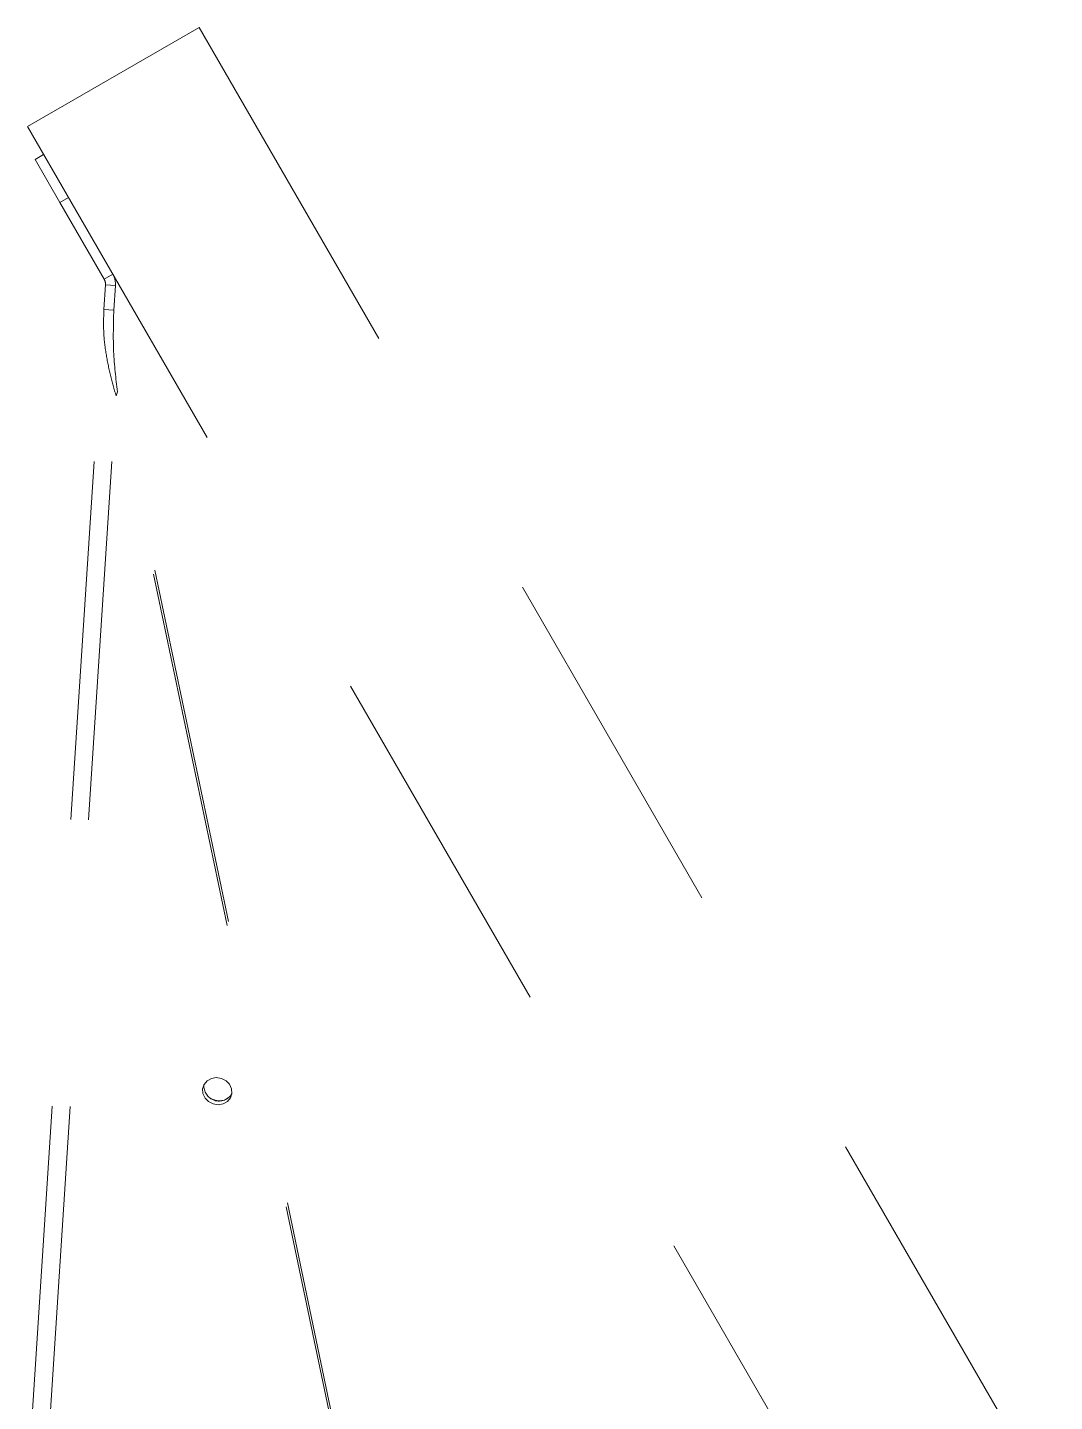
# Model space of a CAD drawing. Header units: feet. Extents: x 0.3 to 98.5, y -18.6 to 31.5.
# Drawn here: x 60.8208 to 61.1783, y 6.5771 to 7.0556 of the extents above; entities that cross this region are included whole.
import ezdxf

# ---------------------------------------------------------------- set-up
doc = ezdxf.new("R2010")
doc.units = ezdxf.units.FT
doc.header["$MEASUREMENT"] = 0
doc.linetypes.add('DASHED2', pattern=[0.375, 0.25, -0.125])
doc.layers.add('S-TRACKER TABLE', color=252, linetype='Continuous')

msp = doc.modelspace()

# ---------------------------------------------------------------- linework, layer by layer
at = {"layer": 'S-TRACKER TABLE', "linetype": 'DASHED2', "lineweight": 15, "ltscale": 0.5}
for p, q in [((60.88055532815854, 7.055586088027435), (60.82076267341409, 7.021064782713789)), ((60.88055532815854, 7.055586088027435), (61.17830158648864, 6.539874440845836)), ((60.82076267341409, 7.021064782713789), (61.11850893174422, 6.505353135532188)), ((60.82338275276015, 7.009622411051014), (60.82637238552758, 7.011348476316759)), ((60.83201307908857, 6.994674247343358), (60.82338275276015, 7.009622411051014)), ((60.83500271185598, 6.996400312609046), (60.83201307908857, 6.994674247343358)), ((60.84745636522183, 6.967925691127169), (60.83201307908857, 6.994674247343358)), ((60.84745636522183, 6.967925691127169), (60.85044599798925, 6.969651756392853)), ((60.84735432253034, 6.957364380460601), (60.84791165713793, 6.965976692018475)), ((60.84791165713793, 6.965976692018475), (60.85135658177835, 6.965753758175402)), ((60.85079924712761, 6.957141446617591), (60.85135658177835, 6.965753758175402)), ((60.82133115952527, 6.555236861339247), (60.84735432253034, 6.957364380460601)), ((60.84735432253034, 6.957364380460601), (60.85079924712761, 6.957141446617591)), ((60.85160767538369, 6.927352984127562), (60.85205986426598, 6.928752814168831)), ((60.93688492348733, 6.524025959424279), (60.85205986426598, 6.928752814168831)), ((60.82752027675244, 6.555138205360455), (60.85160767538369, 6.927352984127562)), ((60.93643273460503, 6.522626129339939), (60.85160767538369, 6.927352984127562))]:
    msp.add_line(p, q, dxfattribs=at)
at = {"layer": 'S-TRACKER TABLE', "linetype": 'DASHED2', "lineweight": 15, "ltscale": 0.5, "flags": 128}
msp.add_lwpolyline([(60.88541399009323, 6.680741898589645), (60.88718645958795, 6.680469079820609), (60.8889178162793, 6.680767157828756), (60.89039923302417, 6.681600180012033), (60.89145202905655, 6.682867671636893), (60.89194922163855, 6.684416754455368), (60.89183084204137, 6.686060586217585), (60.89111116857906, 6.687600896611361), (60.88987700451281, 6.688851901421752), (60.88827720817079, 6.689662711000627), (60.88650473867607, 6.689935529769667), (60.8847733819847, 6.689637451761518), (60.88329196528301, 6.688804429535044), (60.88223916920745, 6.687536937953442), (60.88174197662546, 6.685987855134967), (60.88186035622263, 6.684344023329556), (60.88258002968495, 6.682803712978913), (60.88381419375119, 6.681552708168522), (60.88541399009323, 6.680741898589645)], dxfattribs=at)
at = {"layer": 'S-TRACKER TABLE', "linetype": 'DASHED2', "lineweight": 15, "ltscale": 0.5}
for centre, radius, start, end in [((60.84446673249755, 6.966199625861482), 0.00345213053135035, 356.297340619905, 30.00000000009697), ((60.84446673249755, 6.966199625861482), 0.006904261062722015, 356.2973406200001, 30.00000000000446), ((60.88714363901562, 6.686941593792042), 0.004966951747236483, 173.844268945797, 255.0964924636968), ((60.88742936909799, 6.68700946712291), 0.005244674034162945, 174.9162343167029, 329.2796070862031), ((60.88760338284241, 6.6868392551235), 0.005008456106568352, 249.7049777348936, 329.9366575994047)]:
    msp.add_arc(centre, radius, start, end, dxfattribs=at)
for points in [[(60.84735432251576, 6.95736438044901), (60.84727730036229, 6.95477806866681), (60.84712325605537, 6.949605445102594), (60.84802790200141, 6.94191985896432), (60.84956930973743, 6.934426569646511), (60.85092822016894, 6.929710845962535), (60.85160767538464, 6.927352984120607)], [(60.85079924714557, 6.957141446601182), (60.85067260750466, 6.952308314401847), (60.85041932822281, 6.942642050003238), (60.85151301892472, 6.933382559454979), (60.85205986427573, 6.92875281418085)]]:
    msp.add_open_spline(points, degree=3, dxfattribs=at)

doc.saveas('drawing.dxf')
